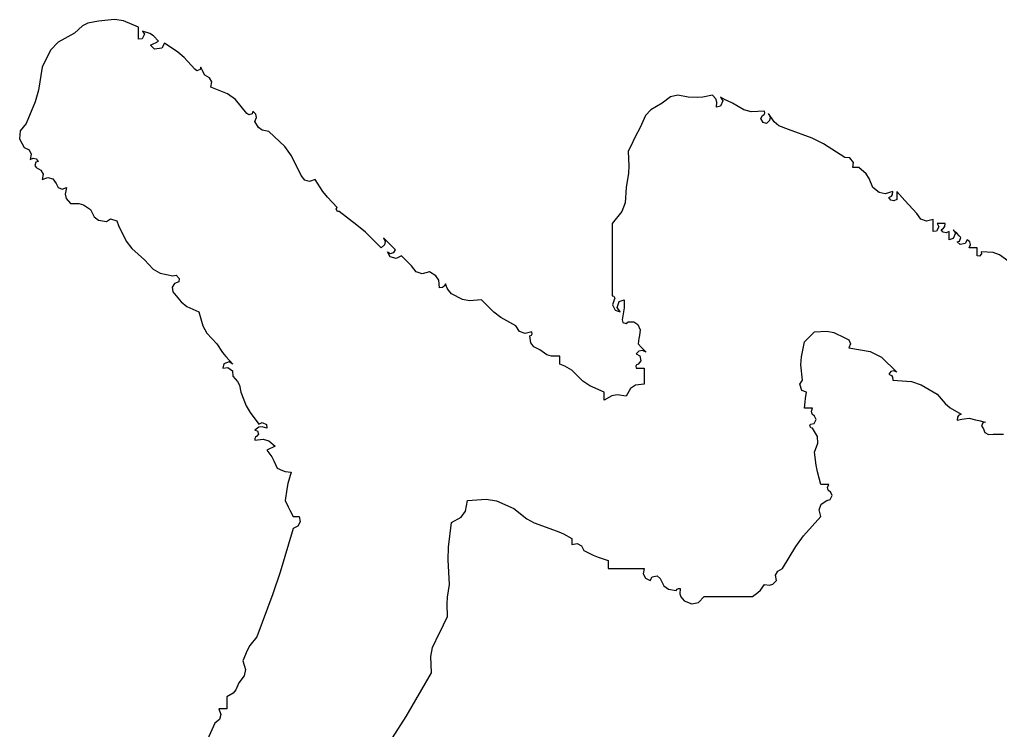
# Model space of a CAD drawing. Header units: millimetres. Extents: x 539196 to 807275, y 431843 to 1156631.
# Drawn here: x 768528.2 to 768712.6, y 855087 to 855220.7 of the extents above; entities that cross this region are included whole.
import ezdxf

# ---------------------------------------------------------------- set-up
doc = ezdxf.new("R2010")
doc.units = ezdxf.units.MM
doc.header["$MEASUREMENT"] = 0

# ---------------------------------------------------------------- blocks, each defined once
blk = doc.blocks.new('nhgjnj')
for p, q in [((100.0738, 4.9464), (100.05, 4.9126)), ((100.6711, 4.8908), (100.671, 4.926)), ((100.0421, 4.8904), (100.0391, 4.8492)), ((100.05, 4.9126), (100.0421, 4.8904)), ((100.6727, 4.8747), (100.6711, 4.8908)), ((100.6239, 4.8408), (100.6295, 4.8631)), ((100.6295, 4.8631), (100.6316, 4.8545)), ((100.6435, 4.8506), (100.6503, 4.8561)), ((100.6503, 4.8561), (100.6653, 4.8623)), ((100.6653, 4.8623), (100.6727, 4.8747)), ((100.0363, 4.8353), (100.0252, 4.8353)), ((100.0252, 4.8353), (100.0252, 4.8242)), ((100.0252, 4.8242), (100.0252, 4.8186)), ((100.0418, 4.8353), (100.0363, 4.8353)), ((100.0391, 4.8492), (100.0468, 4.8505)), ((100.053, 4.8353), (100.0418, 4.8353)), ((100.0468, 4.8505), (100.0543, 4.843)), ((100.0543, 4.843), (100.053, 4.8353)), ((100.6156, 4.8075), (100.6211, 4.8297)), ((100.6211, 4.8297), (100.6239, 4.8408)), ((100.6316, 4.8545), (100.6435, 4.8506)), ((100.0047, 4.8094), (99.9974, 4.8005)), ((99.9974, 4.8005), (100.0101, 4.7943)), ((100.0146, 4.8119), (100.0047, 4.8094)), ((100.0101, 4.7943), (100.0136, 4.7765)), ((100.0252, 4.8075), (100.0146, 4.8119)), ((100.0252, 4.8186), (100.0252, 4.8075)), ((100.6176, 4.7907), (100.6156, 4.8075)), ((100.619, 4.7823), (100.6176, 4.7907)), ((99.971, 4.7603), (99.9627, 4.7519)), ((99.9627, 4.7519), (99.9753, 4.7599)), ((99.9752, 4.7644), (99.971, 4.7603)), ((99.9835, 4.7728), (99.9752, 4.7644)), ((99.9753, 4.7599), (99.9937, 4.7525)), ((99.9903, 4.7783), (99.9835, 4.7728)), ((100.0022, 4.7743), (99.9903, 4.7783)), ((100.0043, 4.7658), (100.0022, 4.7743)), ((100.0136, 4.7765), (100.0043, 4.7658)), ((100.5799, 4.7422), (100.6017, 4.7797)), ((100.6017, 4.7797), (100.6067, 4.7711)), ((100.6067, 4.7711), (100.6126, 4.7672)), ((100.6126, 4.7672), (100.6225, 4.7658)), ((100.6225, 4.7658), (100.619, 4.7823)), ((99.9517, 4.7228), (99.9418, 4.7241)), ((99.9418, 4.7241), (99.9418, 4.713)), ((99.9576, 4.7189), (99.9517, 4.7228)), ((99.9807, 4.738), (99.9696, 4.738)), ((99.9696, 4.738), (99.974, 4.7274)), ((99.974, 4.7274), (99.9715, 4.7175)), ((99.9863, 4.738), (99.9807, 4.738)), ((99.9974, 4.738), (99.9863, 4.738)), ((99.9937, 4.7525), (99.9974, 4.738)), ((100.5322, 4.6964), (100.5652, 4.7246)), ((100.5652, 4.7246), (100.5799, 4.7422)), ((99.9418, 4.713), (99.9418, 4.7075)), ((99.9418, 4.7075), (99.9418, 4.6964)), ((99.9418, 4.6964), (99.9525, 4.7027)), ((99.9525, 4.7027), (99.9683, 4.6948)), ((99.9627, 4.7102), (99.9576, 4.7189)), ((99.9715, 4.7175), (99.9627, 4.7102)), ((99.9683, 4.6948), (99.9696, 4.6825)), ((100.4996, 4.6411), (100.5322, 4.6964)), ((99.9337, 4.6594), (99.9266, 4.6404)), ((99.9446, 4.6825), (99.9279, 4.6825)), ((99.9279, 4.6825), (99.9337, 4.6594)), ((99.9529, 4.6825), (99.9446, 4.6825)), ((99.9696, 4.6825), (99.9529, 4.6825)), ((99.9071, 4.6269), (99.8766, 4.5991)), ((99.9266, 4.6404), (99.9071, 4.6269)), ((100.4889, 4.6075), (100.4996, 4.6411)), ((99.8613, 4.5852), (99.8307, 4.5574)), ((99.8766, 4.5991), (99.8613, 4.5852)), ((100.4836, 4.5435), (100.4889, 4.6075)), ((99.8307, 4.5574), (99.8418, 4.5574)), ((99.8418, 4.5574), (99.8474, 4.5574)), ((99.8474, 4.5574), (99.8585, 4.5574)), ((99.8585, 4.5574), (99.8628, 4.5468)), ((100.404, 4.5038), (100.4558, 4.5574)), ((100.4558, 4.5574), (100.4515, 4.5468)), ((99.8406, 4.5422), (99.8307, 4.5435)), ((99.8307, 4.5435), (99.8384, 4.5163)), ((99.8465, 4.5383), (99.8406, 4.5422)), ((99.8515, 4.5297), (99.8465, 4.5383)), ((99.8603, 4.5369), (99.8515, 4.5297)), ((99.8628, 4.5468), (99.8603, 4.5369)), ((100.4515, 4.5468), (100.4539, 4.5369)), ((100.4539, 4.5369), (100.4628, 4.5297)), ((100.4628, 4.5297), (100.4678, 4.5383)), ((100.4678, 4.5383), (100.4737, 4.5422)), ((100.4737, 4.5422), (100.4836, 4.5435)), ((99.8344, 4.4963), (99.8168, 4.4741)), ((99.8384, 4.5163), (99.8344, 4.4963)), ((100.3843, 4.4643), (100.404, 4.5038)), ((99.7697, 4.451), (99.7473, 4.4255)), ((99.7852, 4.4618), (99.7697, 4.451)), ((99.8168, 4.4741), (99.7852, 4.4618)), ((100.3725, 4.3907), (100.3843, 4.4643)), ((99.7473, 4.4255), (99.7473, 4.4171)), ((99.7473, 4.4171), (99.7473, 4.413)), ((99.7144, 4.3945), (99.7126, 4.3768)), ((99.7297, 4.4067), (99.7144, 4.3945)), ((99.7473, 4.4046), (99.7297, 4.4067)), ((99.7473, 4.413), (99.7473, 4.4046)), ((100.3377, 4.3768), (100.3441, 4.3904)), ((100.3441, 4.3904), (100.3585, 4.3962)), ((100.3585, 4.3962), (100.3725, 4.3907)), ((99.7126, 4.3768), (99.6656, 4.3037)), ((100.3186, 4.3389), (100.3377, 4.3768)), ((100.3138, 4.315), (100.3186, 4.3389)), ((100.3169, 4.2726), (100.3138, 4.315)), ((100.8554, 4.3169), (100.8448, 4.3213)), ((100.8448, 4.3213), (100.8448, 4.3102)), ((100.8653, 4.3194), (100.8554, 4.3169)), ((100.8726, 4.3282), (100.8653, 4.3194)), ((100.8838, 4.3335), (100.8726, 4.3282)), ((100.8978, 4.3265), (100.8838, 4.3335)), ((100.9004, 4.3143), (100.8978, 4.3265)), ((100.9139, 4.2948), (100.9004, 4.3143)), ((99.6656, 4.3037), (99.6457, 4.2639)), ((100.6794, 4.2821), (100.6503, 4.2657)), ((100.7022, 4.284), (100.6794, 4.2821)), ((100.7337, 4.2726), (100.7022, 4.284)), ((100.8011, 4.2819), (100.7786, 4.2777)), ((100.8448, 4.2935), (100.8011, 4.2819)), ((100.8448, 4.3102), (100.8448, 4.3046)), ((100.8448, 4.3046), (100.8448, 4.2935)), ((100.9329, 4.2877), (100.9139, 4.2948)), ((100.9559, 4.2935), (100.9329, 4.2877)), ((101.0231, 4.2344), (100.9559, 4.2935)), ((99.6457, 4.2639), (99.6154, 4.1823)), ((100.3308, 4.2588), (100.3169, 4.2726)), ((100.3377, 4.2518), (100.3308, 4.2588)), ((100.3516, 4.2379), (100.3377, 4.2518)), ((100.5253, 4.2449), (100.5199, 4.2281)), ((100.5473, 4.2408), (100.5253, 4.2449)), ((100.5914, 4.2613), (100.5809, 4.2657)), ((100.5809, 4.2657), (100.5809, 4.2546)), ((100.5809, 4.2546), (100.5809, 4.249)), ((100.5809, 4.249), (100.5809, 4.2379)), ((100.6013, 4.2638), (100.5914, 4.2613)), ((100.6086, 4.2726), (100.6013, 4.2638)), ((100.6199, 4.2779), (100.6086, 4.2726)), ((100.6339, 4.2709), (100.6199, 4.2779)), ((100.6364, 4.2588), (100.6339, 4.2709)), ((100.6418, 4.2556), (100.6364, 4.2588)), ((100.6496, 4.2595), (100.6418, 4.2556)), ((100.6503, 4.2657), (100.6496, 4.2595)), ((100.7786, 4.2777), (100.7337, 4.2726)), ((100.4033, 4.2266), (100.3516, 4.2379)), ((100.4311, 4.2251), (100.4033, 4.2266)), ((100.4836, 4.231), (100.4311, 4.2251)), ((100.498, 4.2208), (100.4836, 4.231)), ((100.5199, 4.2281), (100.498, 4.2208)), ((100.5585, 4.2394), (100.5473, 4.2408)), ((100.5809, 4.2379), (100.5585, 4.2394)), ((101.0598, 4.2075), (101.0231, 4.2344)), ((99.6154, 4.1823), (99.6027, 4.1491)), ((101.1365, 4.1615), (101.0598, 4.2075)), ((99.6027, 4.1491), (99.5894, 4.1326)), ((101.145, 4.1449), (101.1365, 4.1615)), ((101.1598, 4.1375), (101.145, 4.1449)), ((99.5894, 4.1326), (99.5598, 4.1129)), ((99.5598, 4.1129), (99.5726, 4.1188)), ((99.5726, 4.1188), (99.5849, 4.1164)), ((99.5849, 4.1164), (99.5945, 4.1059)), ((101.1782, 4.1407), (101.1598, 4.1375)), ((101.1903, 4.1279), (101.1782, 4.1407)), ((101.1941, 4.1165), (101.1903, 4.1279)), ((101.1921, 4.099), (101.1941, 4.1165)), ((99.559, 4.0998), (99.5528, 4.099)), ((99.5528, 4.099), (99.554, 4.0532)), ((99.5637, 4.0975), (99.559, 4.0998)), ((99.5667, 4.0921), (99.5637, 4.0975)), ((99.578, 4.0868), (99.5667, 4.0921)), ((99.592, 4.0938), (99.578, 4.0868)), ((99.5945, 4.1059), (99.592, 4.0938)), ((101.2108, 4.0847), (101.1921, 4.099)), ((101.2195, 4.0761), (101.2108, 4.0847)), ((101.2338, 4.0573), (101.2195, 4.0761)), ((99.554, 4.0532), (99.5477, 4.0277)), ((101.2338, 3.9906), (101.2338, 4.0573)), ((99.5477, 4.0277), (99.5251, 3.9879)), ((99.5251, 3.9879), (99.5167, 3.9712)), ((101.2338, 3.9573), (101.2338, 3.9906)), ((99.5126, 3.9629), (99.5042, 3.9462)), ((99.5042, 3.9462), (99.5169, 3.9542)), ((99.5167, 3.9712), (99.5126, 3.9629)), ((99.5169, 3.9542), (99.5353, 3.9468)), ((99.5353, 3.9468), (99.5389, 3.9323)), ((101.2338, 3.8906), (101.2338, 3.9573)), ((99.51, 3.9305), (99.4973, 3.9184)), ((99.4973, 3.9184), (99.5035, 3.8855)), ((99.5215, 3.9343), (99.51, 3.9305)), ((99.5389, 3.9323), (99.5215, 3.9343)), ((99.5035, 3.8855), (99.5049, 3.8685)), ((101.2539, 3.8707), (101.2338, 3.8906)), ((99.5049, 3.8685), (99.5042, 3.835)), ((101.2477, 3.8212), (101.2586, 3.8473)), ((101.2586, 3.8473), (101.2539, 3.8707)), ((99.5042, 3.835), (99.4963, 3.7988)), ((101.2051, 3.8011), (101.206, 3.8073)), ((101.206, 3.8073), (101.2235, 3.8053)), ((101.2235, 3.8053), (101.2349, 3.8091)), ((101.2349, 3.8091), (101.2477, 3.8212)), ((99.4963, 3.7988), (99.5021, 3.7739)), ((99.5021, 3.7739), (99.5251, 3.7447)), ((101.2075, 3.7964), (101.2051, 3.8011)), ((101.2073, 3.7662), (101.2129, 3.7934)), ((101.2129, 3.7934), (101.2075, 3.7964)), ((99.5251, 3.7447), (99.5471, 3.7053)), ((101.162, 3.7271), (101.1713, 3.7378)), ((101.1713, 3.7378), (101.1958, 3.7508)), ((101.1958, 3.7508), (101.2073, 3.7662)), ((99.5471, 3.7053), (99.5672, 3.6869)), ((101.1656, 3.7095), (101.162, 3.7271)), ((101.1782, 3.7031), (101.1656, 3.7095)), ((101.1697, 3.6865), (101.1782, 3.7031)), ((99.5672, 3.6869), (99.6084, 3.6683)), ((99.6084, 3.6683), (99.6417, 3.6517)), ((100.2914, 3.6607), (100.31, 3.6683)), ((100.31, 3.6683), (100.3294, 3.6657)), ((100.3586, 3.6614), (100.3697, 3.6725)), ((100.3697, 3.6725), (100.3752, 3.6781)), ((100.3752, 3.6781), (100.3864, 3.6892)), ((100.3864, 3.6892), (100.3809, 3.6761)), ((100.3809, 3.6761), (100.3832, 3.6644)), ((100.3996, 3.6671), (100.4173, 3.6707)), ((100.4173, 3.6707), (100.428, 3.6614)), ((100.4419, 3.6711), (100.4419, 3.6822)), ((100.4419, 3.6822), (100.4642, 3.6822)), ((100.4419, 3.6656), (100.4419, 3.6711)), ((100.4642, 3.6822), (100.4753, 3.6822)), ((100.4753, 3.6822), (100.4975, 3.6822)), ((100.4975, 3.6822), (100.5015, 3.6525)), ((101.1365, 3.6322), (101.1365, 3.6822)), ((101.1365, 3.6822), (101.1549, 3.679)), ((101.1549, 3.679), (101.1697, 3.6865)), ((99.6417, 3.6517), (99.6584, 3.6433)), ((99.6584, 3.6433), (99.6918, 3.6267)), ((100.2821, 3.6467), (100.2914, 3.6607)), ((100.2822, 3.6267), (100.2821, 3.6467)), ((100.3294, 3.6657), (100.3391, 3.6643)), ((100.3391, 3.6643), (100.3586, 3.6614)), ((100.3832, 3.6644), (100.3933, 3.6545)), ((100.3933, 3.6545), (100.3996, 3.6671)), ((100.428, 3.6614), (100.4311, 3.656)), ((100.4311, 3.656), (100.4358, 3.6536)), ((100.4358, 3.6536), (100.4419, 3.6545)), ((100.4419, 3.6545), (100.4419, 3.6656)), ((100.5015, 3.6525), (100.5132, 3.6349)), ((100.5132, 3.6349), (100.5392, 3.6197)), ((99.6918, 3.6267), (99.7418, 3.6291)), ((99.7418, 3.6291), (99.7673, 3.6276)), ((99.7673, 3.6276), (99.8168, 3.6197)), ((99.8168, 3.6197), (99.8703, 3.6162)), ((99.8703, 3.6162), (99.9, 3.6047)), ((99.9, 3.6047), (99.9418, 3.5711)), ((100.2118, 3.5963), (100.2058, 3.6128)), ((100.2058, 3.6128), (100.2337, 3.6125)), ((100.2337, 3.6125), (100.2478, 3.6111)), ((100.2478, 3.6111), (100.2752, 3.6058)), ((100.2752, 3.6058), (100.2837, 3.608)), ((100.2877, 3.6198), (100.2822, 3.6267)), ((100.2837, 3.608), (100.2877, 3.6198)), ((100.5392, 3.6197), (100.5347, 3.589)), ((101.1365, 3.6072), (101.1365, 3.6322)), ((101.1365, 3.5572), (101.1365, 3.6072)), ((99.9418, 3.5711), (100.0418, 3.5711)), ((100.0418, 3.5711), (100.0919, 3.5711)), ((100.0919, 3.5711), (100.1919, 3.5711)), ((100.1919, 3.5711), (100.1926, 3.5773)), ((100.1926, 3.5773), (100.2004, 3.5812)), ((100.2004, 3.5812), (100.2058, 3.578)), ((100.2058, 3.578), (100.2236, 3.5727)), ((100.2327, 3.5893), (100.2118, 3.5963)), ((100.2236, 3.5727), (100.241, 3.5814)), ((100.2474, 3.5989), (100.2327, 3.5893)), ((100.241, 3.5814), (100.2474, 3.5989)), ((100.5347, 3.589), (100.5381, 3.5705)), ((100.5381, 3.5705), (100.5531, 3.5433)), ((100.5253, 3.5433), (100.5039, 3.4938)), ((100.5364, 3.5433), (100.5253, 3.5433)), ((100.542, 3.5433), (100.5364, 3.5433)), ((100.5531, 3.5433), (100.542, 3.5433)), ((101.0968, 3.5231), (101.1087, 3.5572)), ((101.1087, 3.5572), (101.1199, 3.5572)), ((101.1199, 3.5572), (101.1254, 3.5572)), ((101.1254, 3.5572), (101.1365, 3.5572)), ((101.074, 3.4739), (101.0898, 3.5063)), ((101.0898, 3.5063), (101.0968, 3.5231)), ((100.4875, 3.4699), (100.4489, 3.4322)), ((100.5039, 3.4938), (100.4875, 3.4699)), ((101.05, 3.4505), (101.0574, 3.4654)), ((101.0574, 3.4654), (101.074, 3.4739)), ((100.4489, 3.4322), (100.4396, 3.416)), ((101.0161, 3.4028), (101.0323, 3.4322)), ((101.0323, 3.4322), (101.0407, 3.4322)), ((101.0407, 3.4322), (101.0448, 3.4322)), ((101.0448, 3.4322), (101.0532, 3.4322)), ((101.0532, 3.4322), (101.05, 3.4505)), ((100.4354, 3.4076), (100.428, 3.3905)), ((100.4396, 3.416), (100.4354, 3.4076)), ((101.0091, 3.3873), (101.0161, 3.4028)), ((100.4114, 3.3905), (100.4003, 3.3905)), ((100.4003, 3.3905), (100.4011, 3.3615)), ((100.4169, 3.3905), (100.4114, 3.3905)), ((100.428, 3.3905), (100.4169, 3.3905)), ((100.9976, 3.3558), (101.0091, 3.3873)), ((100.3961, 3.3448), (100.3794, 3.321)), ((100.4011, 3.3615), (100.3961, 3.3448)), ((100.9785, 3.3018), (100.9976, 3.3558)), ((100.3231, 3.2941), (100.3169, 3.2933)), ((100.3278, 3.2917), (100.3231, 3.2941)), ((100.3682, 3.2999), (100.3544, 3.2901)), ((100.3794, 3.321), (100.3682, 3.2999)), ((100.9638, 3.2755), (100.9785, 3.3018)), ((100.3227, 3.2702), (100.3156, 3.2512)), ((100.3169, 3.2933), (100.3227, 3.2702)), ((100.3308, 3.2863), (100.3278, 3.2917)), ((100.3544, 3.2901), (100.3308, 3.2863)), ((100.9282, 3.2307), (100.9638, 3.2755)), ((100.2961, 3.2377), (100.2666, 3.1861)), ((100.3156, 3.2512), (100.2961, 3.2377)), ((100.9021, 3.1713), (100.9282, 3.2307)), ((100.2479, 3.1616), (100.2058, 3.1196)), ((100.2666, 3.1861), (100.2479, 3.1616)), ((100.8959, 3.1357), (100.9021, 3.1713)), ((100.9004, 3.071), (100.8959, 3.1357)), ((100.2058, 3.1196), (100.2088, 3.0772)), ((100.2088, 3.0772), (100.2041, 3.0534)), ((100.9374, 3.0635), (100.9004, 3.071)), ((100.9583, 3.0484), (100.9374, 3.0635)), ((100.2041, 3.0534), (100.1849, 3.0154)), ((100.9768, 3.0154), (100.9583, 3.0484)), ((100.1654, 3.0003), (100.1502, 2.9946)), ((100.1502, 2.9946), (100.1588, 2.9895)), ((100.1588, 2.9895), (100.1627, 2.9837)), ((100.1727, 3.0047), (100.1654, 3.0003)), ((100.1849, 3.0154), (100.1727, 3.0047)), ((101.0623, 3.0047), (100.9768, 3.0154)), ((101.1061, 3.0033), (101.0623, 3.0047)), ((101.1921, 3.0085), (101.1061, 3.0033)), ((101.236, 3.0011), (101.1921, 3.0085)), ((101.2587, 2.9997), (101.236, 3.0011)), ((101.3032, 3.0015), (101.2587, 2.9997)), ((101.3255, 2.9904), (101.3032, 3.0015)), ((101.3366, 2.9849), (101.3255, 2.9904)), ((100.1221, 2.9614), (100.1085, 2.939)), ((100.138, 2.9714), (100.1221, 2.9614)), ((100.1641, 2.9737), (100.138, 2.9714)), ((100.1627, 2.9837), (100.1641, 2.9737)), ((101.3588, 2.9737), (101.3366, 2.9849)), ((101.4102, 2.9498), (101.3588, 2.9737)), ((100.1085, 2.939), (100.1158, 2.9137)), ((101.4411, 2.9436), (101.4102, 2.9498)), ((101.4977, 2.946), (101.4411, 2.9436)), ((101.6489, 2.858), (101.4977, 2.946)), ((100.1087, 2.8924), (100.0877, 2.8765)), ((100.1158, 2.9137), (100.1087, 2.8924)), ((100.0668, 2.8557), (100.053, 2.8418)), ((100.0738, 2.8626), (100.0668, 2.8557)), ((100.0877, 2.8765), (100.0738, 2.8626)), ((101.7228, 2.8106), (101.6489, 2.858)), ((100.0321, 2.8209), (100.0154, 2.8043)), ((100.042, 2.8151), (100.0321, 2.8209)), ((100.053, 2.8418), (100.0624, 2.8239)), ((100.0624, 2.8239), (100.0565, 2.8033)), ((100.0071, 2.7959), (99.9904, 2.7793)), ((99.9904, 2.7793), (100.0033, 2.7852)), ((100.0033, 2.7852), (100.0156, 2.7827)), ((100.0154, 2.8043), (100.0071, 2.7959)), ((100.0565, 2.8033), (100.0391, 2.7931)), ((100.0391, 2.7931), (100.045, 2.8029)), ((100.045, 2.8029), (100.042, 2.8151)), ((100.0252, 2.7723), (99.9719, 2.717)), ((100.0156, 2.7827), (100.0252, 2.7723)), ((99.9719, 2.717), (99.9467, 2.6876)), ((99.9467, 2.6876), (99.9001, 2.6264)), ((99.8862, 2.6195), (99.8502, 2.5856)), ((99.8916, 2.6163), (99.8862, 2.6195)), ((99.8995, 2.6203), (99.8916, 2.6163)), ((99.9001, 2.6264), (99.8995, 2.6203)), ((99.8502, 2.5856), (99.8305, 2.57)), ((99.8305, 2.57), (99.789, 2.5431)), ((99.789, 2.5431), (99.7957, 2.524)), ((99.7957, 2.524), (99.7909, 2.5071)), ((99.7751, 2.4945), (99.707, 2.4616)), ((99.7909, 2.5071), (99.7751, 2.4945)), ((100.9559, 2.4875), (100.9743, 2.4907)), ((100.9559, 2.4792), (100.9559, 2.4875)), ((100.9559, 2.475), (100.9559, 2.4792)), ((100.9743, 2.4907), (100.9891, 2.4833)), ((100.9891, 2.4833), (100.9976, 2.4667)), ((99.707, 2.4616), (99.6745, 2.438)), ((100.7999, 2.4398), (100.8031, 2.4597)), ((100.8031, 2.4597), (100.8414, 2.449)), ((100.8414, 2.449), (100.861, 2.4448)), ((100.9004, 2.4389), (100.9226, 2.45)), ((100.9226, 2.45), (100.9337, 2.4556)), ((100.9337, 2.4556), (100.9559, 2.4667)), ((100.9559, 2.4667), (100.9559, 2.475)), ((100.9976, 2.4667), (101.1492, 2.4216)), ((99.6745, 2.438), (99.6223, 2.3833)), ((100.7628, 2.4003), (100.7892, 2.4111)), ((100.7892, 2.4111), (100.797, 2.4298)), ((100.797, 2.4298), (100.7999, 2.4398)), ((100.861, 2.4448), (100.9004, 2.4389)), ((101.1492, 2.4216), (101.2244, 2.3965)), ((99.6223, 2.3833), (99.6179, 2.3598)), ((100.688, 2.3634), (100.6937, 2.3824)), ((100.6937, 2.3824), (100.7128, 2.4042)), ((100.7128, 2.4042), (100.7184, 2.3931)), ((100.7184, 2.3931), (100.7212, 2.3875)), ((100.7212, 2.3875), (100.7267, 2.3764)), ((100.7267, 2.3764), (100.7499, 2.3931)), ((100.7499, 2.3931), (100.7628, 2.4003)), ((101.2244, 2.3965), (101.3727, 2.3417)), ((99.6084, 2.3465), (99.5876, 2.3347)), ((99.6179, 2.3598), (99.6084, 2.3465)), ((100.5958, 2.3178), (100.6364, 2.3486)), ((100.6301, 2.3593), (100.638, 2.3751)), ((100.6364, 2.3486), (100.6301, 2.3593)), ((100.638, 2.3751), (100.6503, 2.3764)), ((100.6503, 2.3764), (100.6454, 2.3602)), ((100.6454, 2.3602), (100.6473, 2.3484)), ((100.6473, 2.3484), (100.6573, 2.3347)), ((100.6573, 2.3347), (100.6594, 2.3432)), ((100.6594, 2.3432), (100.6713, 2.3472)), ((100.6713, 2.3472), (100.6781, 2.3417)), ((100.692, 2.3347), (100.688, 2.3634)), ((99.5628, 2.3378), (99.5528, 2.3278)), ((99.5528, 2.3278), (99.5614, 2.3256)), ((99.5653, 2.3138), (99.5598, 2.3069)), ((99.5614, 2.3256), (99.5653, 2.3138)), ((99.5745, 2.3402), (99.5628, 2.3378)), ((99.5876, 2.3347), (99.5745, 2.3402)), ((100.5727, 2.3048), (100.5958, 2.3178)), ((100.6781, 2.3417), (100.6811, 2.3362)), ((100.6811, 2.3362), (100.6858, 2.3339)), ((100.6858, 2.3339), (100.692, 2.3347)), ((101.3727, 2.3417), (101.4027, 2.3174)), ((101.4027, 2.3174), (101.4202, 2.3072)), ((99.5598, 2.3069), (99.5123, 2.2676)), ((100.4884, 2.2746), (100.501, 2.2809)), ((100.501, 2.2809), (100.5253, 2.2861)), ((100.5253, 2.2861), (100.5727, 2.3048)), ((101.4202, 2.3072), (101.4561, 2.293)), ((101.4561, 2.293), (101.4859, 2.3015)), ((101.4859, 2.3015), (101.5075, 2.2976)), ((101.5075, 2.2976), (101.5325, 2.2791)), ((101.5325, 2.2791), (101.556, 2.269)), ((99.5123, 2.2676), (99.4919, 2.2394)), ((100.402, 2.2341), (100.428, 2.2583)), ((100.428, 2.2583), (100.42, 2.2457)), ((100.42, 2.2457), (100.4274, 2.2272)), ((100.4398, 2.2412), (100.452, 2.2565)), ((100.4419, 2.2236), (100.4398, 2.2412)), ((100.452, 2.2565), (100.4697, 2.2583)), ((100.4697, 2.2583), (100.4884, 2.2746)), ((101.556, 2.269), (101.5675, 2.2592)), ((101.5675, 2.2592), (101.5811, 2.2375)), ((99.4919, 2.2394), (99.4695, 2.1819)), ((100.3586, 2.2027), (100.3879, 2.2228)), ((100.3879, 2.2228), (100.402, 2.2341)), ((100.4274, 2.2272), (100.4419, 2.2236)), ((101.5811, 2.2375), (101.5977, 2.2375)), ((101.5977, 2.2375), (101.6061, 2.2375)), ((101.6061, 2.2375), (101.6228, 2.2375)), ((101.6228, 2.2375), (101.6228, 2.2263)), ((101.6228, 2.2263), (101.6228, 2.2208)), ((101.6228, 2.2208), (101.6228, 2.2097)), ((101.6228, 2.2097), (101.6418, 2.2164)), ((101.6418, 2.2164), (101.6587, 2.2116)), ((101.6587, 2.2116), (101.6714, 2.1958)), ((99.4363, 2.1777), (99.4278, 2.1611)), ((99.4511, 2.1851), (99.4363, 2.1777)), ((99.4695, 2.1819), (99.4511, 2.1851)), ((100.3208, 2.1685), (100.3586, 2.2027)), ((101.6714, 2.1958), (101.8144, 2.132)), ((99.4111, 2.1527), (99.4, 2.1472)), ((99.4, 2.1472), (99.4085, 2.145)), ((99.4085, 2.145), (99.4125, 2.1332)), ((99.4167, 2.1555), (99.4111, 2.1527)), ((99.4278, 2.1611), (99.4167, 2.1555)), ((100.2284, 2.0988), (100.2474, 2.1402)), ((100.2474, 2.1402), (100.2963, 2.1547)), ((100.2963, 2.1547), (100.3208, 2.1685)), ((99.407, 2.1263), (99.3661, 2.0893)), ((99.4125, 2.1332), (99.407, 2.1263)), ((99.3661, 2.0893), (99.3475, 2.0679)), ((100.1207, 2.0616), (100.1316, 2.0725)), ((100.1316, 2.0725), (100.1433, 2.0708)), ((100.178, 2.0499), (100.2131, 2.0789)), ((100.2131, 2.0789), (100.2284, 2.0988)), ((99.3475, 2.0679), (99.3167, 2.0221)), ((100.1133, 2.006), (100.1224, 2.0499)), ((100.1224, 2.0499), (100.1207, 2.0616)), ((100.1433, 2.0708), (100.1495, 2.0558)), ((100.1495, 2.0558), (100.1619, 2.0484)), ((100.1619, 2.0484), (100.178, 2.0499)), ((99.3167, 2.0221), (99.3339, 2.0127)), ((99.3339, 2.0127), (99.3375, 1.9874)), ((100.1, 1.9828), (100.1133, 2.006)), ((99.2832, 1.9706), (99.275, 1.9457)), ((99.291, 1.983), (99.2832, 1.9706)), ((99.3097, 2.0013), (99.291, 1.983)), ((99.3153, 1.9902), (99.3097, 2.0013)), ((99.3181, 1.9846), (99.3153, 1.9902)), ((99.3236, 1.9735), (99.3181, 1.9846)), ((99.3375, 1.9874), (99.3236, 1.9735)), ((100.0668, 1.9527), (100.1, 1.9828)), ((99.275, 1.9457), (99.2857, 1.9521)), ((99.2857, 1.9521), (99.3015, 1.9442)), ((99.3015, 1.9442), (99.3028, 1.9318)), ((100.0275, 1.9081), (100.0668, 1.9527)), ((99.2611, 1.9318), (99.2399, 1.8798)), ((99.2778, 1.9318), (99.2611, 1.9318)), ((99.2861, 1.9318), (99.2778, 1.9318)), ((99.3028, 1.9318), (99.2861, 1.9318)), ((100.0021, 1.8886), (100.0275, 1.9081)), ((99.2399, 1.8798), (99.2353, 1.8489)), ((99.9488, 1.8624), (100.0021, 1.8886)), ((99.2353, 1.8489), (99.2403, 1.7929)), ((99.9247, 1.8351), (99.932, 1.857)), ((99.9349, 1.8207), (99.9247, 1.8351)), ((99.932, 1.857), (99.9488, 1.8624)), ((99.9293, 1.7935), (99.9349, 1.8207)), ((99.2403, 1.7929), (99.2474, 1.7563)), ((99.8932, 1.7651), (99.9177, 1.7781)), ((99.9177, 1.7781), (99.9293, 1.7935)), ((99.2474, 1.7563), (99.257, 1.7372)), ((99.257, 1.7372), (99.2819, 1.7096)), ((99.8715, 1.7247), (99.8765, 1.7414)), ((99.8765, 1.7414), (99.8932, 1.7651)), ((99.2819, 1.7096), (99.3134, 1.6529)), ((99.8724, 1.6957), (99.8715, 1.7247)), ((99.8165, 1.6534), (99.8222, 1.6678)), ((99.8222, 1.6678), (99.8168, 1.6818)), ((99.8168, 1.6818), (99.8393, 1.6774)), ((99.8393, 1.6774), (99.8546, 1.6812)), ((99.8546, 1.6812), (99.8724, 1.6957)), ((99.3134, 1.6529), (99.3415, 1.6264)), ((99.7823, 1.6175), (99.7871, 1.6344)), ((99.7871, 1.6344), (99.8029, 1.647)), ((99.8029, 1.647), (99.8165, 1.6534)), ((99.3415, 1.6264), (99.4, 1.5984)), ((99.4, 1.5984), (99.4799, 1.5856)), ((99.7564, 1.5939), (99.7705, 1.601)), ((99.7705, 1.601), (99.789, 1.5984)), ((99.789, 1.5984), (99.7823, 1.6175)), ((99.4799, 1.5856), (99.5199, 1.5742)), ((99.5199, 1.5742), (99.5945, 1.5429)), ((99.7152, 1.5673), (99.7177, 1.5772)), ((99.7195, 1.5568), (99.7152, 1.5673)), ((99.7177, 1.5772), (99.7265, 1.5845)), ((99.7265, 1.5845), (99.7287, 1.576)), ((99.7287, 1.576), (99.7405, 1.5721)), ((99.7405, 1.5721), (99.7473, 1.5776)), ((99.7473, 1.5776), (99.7564, 1.5939)), ((99.5945, 1.5429), (99.6208, 1.5222)), ((99.6485, 1.5199), (99.6779, 1.5359)), ((99.6779, 1.5359), (99.6863, 1.5525)), ((99.6863, 1.5525), (99.7012, 1.5599)), ((99.7012, 1.5599), (99.7195, 1.5568)), ((99.6208, 1.5222), (99.6485, 1.5199))]:
    blk.add_line(p, q)
blk = doc.blocks.new('图签11')
at = {"xscale": 38.39999999990687, "yscale": 38.39999999996508, "zscale": 38.40000000000001}
blk.add_blockref('nhgjnj', (3663617.64, -352837.83), dxfattribs=at)

msp = doc.modelspace()

# ---------------------------------------------------------------- block references
at = {"xscale": 1.41428571427241, "yscale": 1.41428571427241, "zscale": 1.414285714285714, "rotation": 270}
msp.add_blockref('图签11', (1267459.12, 6042012.11), dxfattribs=at)

doc.saveas('drawing.dxf')
